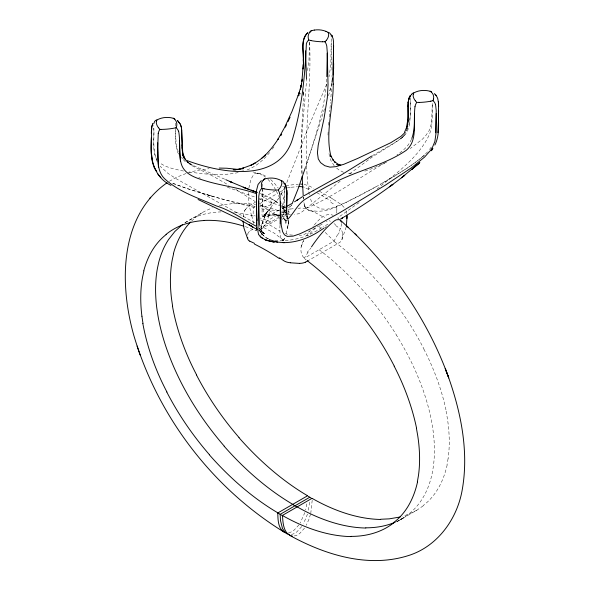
<?xml version="1.0" encoding="UTF-8"?>
<svg xmlns="http://www.w3.org/2000/svg" width="590" height="590" viewBox="0 0 590 590"><rect width="100%" height="100%" fill="white"/><g stroke="black" fill="none" stroke-linecap="round" stroke-linejoin="round"><path stroke-width="0.44" stroke-dasharray="2.95 2.21" d="M157.213 161.69C152.331 150.369 154.256 137.588 153.791 125.559M262.72 186.617L262.742 183.903M284.387 186.182L283.466 216.803L283.871 218.58L285.523 221.206L284.616 219.561M410.647 97.719L410.375 114.836L409.563 124.402L407.506 131.105L404.688 135.287L397.24 141.253L372.91 156.549L348.063 174.965M410.581 101.244L410.161 117.071L408.7 126.002M262.72 188.63L261.99 214.989L262.668 216.626L265.854 214.944L264.49 215.601C269.18 213.565 274.667 213.905 279.372 215.697L276.083 214.701L277.942 215.188M331.226 38.77L330.85 64.907L329.014 76.825M332.067 76.98L332.082 75.151M336.838 209.126L336.846 208.506A8.585 5.421 3.6 0 0 334.869 205.032M336.838 209.28L336.794 211.618M312.199 500.268L310.827 512.821M336.787 211.928L336.757 213.182M280.117 225.026C279.52 227.511 279.572 247.055 285.287 237.519L283.473 240.211L281.039 241.399M342.303 233.5L342.318 232.777A9.588 6.217 4.9 0 0 340.113 228.728M342.288 233.854L342.222 236.03M342.2 236.752L342.126 238.581A10.052 6.704 9.2 0 1 339.552 242.564L309.131 260.087M341.699 223.499L340.791 227.629L338.505 232.954M327.996 135.058L328.151 131.6M243.169 216.803L243.7 213.005L244.939 210.165M247.83 234.51L247.866 233.913M303.762 91.642L303.584 95.492L303.754 92.254M331.875 83.728L330.643 100.883M247.8 235.144L247.815 234.754M286.15 220.195L286.039 224.392L285.199 220.616M243.176 216.567L243.22 215.623M248.383 192.532L248.884 203.41L251.495 215.955M303.71 93.006L301.593 132.521L302.006 174.389M326.676 79.104C325.164 107.409 315.975 134.513 307.456 161.313M328.571 125.235L328.947 120.279M329.235 116.886L329.825 110.094M329.98 108.39L330.503 102.505M309.639 502.208L308.238 511.346M448.068 458.74L447.014 464.721M248.869 188.018L250.883 179.367L253.671 174.566A7.043 5.362 -86.2 0 1 255.824 173.32L259.88 173.74L265.448 177.155M306.815 503.919L305.642 509.826M286.202 233.692L288.377 223.713L288.318 219.628L288.304 224.06L287.337 228.337L288.377 223.713L288.326 219.687M303.68 240.491C300.015 245.927 299.514 254.43 305.023 258.855M307.523 70.579L308.99 59.907L309.536 41.079C312.147 92.328 301.497 143.628 309.249 194.707M268.804 215.217L272.056 199.022L279.483 204.066M331.823 82.91L329.301 92.91M268.76 215.409C267.594 220.948 264.696 227.843 258.811 230.166M346.175 227.098L341.772 240.005M301.21 246.517L303.577 240.654M310.495 514.237L308.88 519.517L306.298 525.225M328.512 95.742L330.592 88.389M307.501 514.111L303.54 523.654M324.493 108.826L316.926 132.824M316.985 132.632L305.568 167.044M304.868 512.57L300.177 523.042M283.473 240.211L273.893 232.939L260.065 225.653M305.531 167.612L307.486 161.785M326.786 84.082L310.178 122.971L286.283 183.903M299.432 95.617L300.413 93.146M411.496 139.159C408.723 146.01 402.815 150.9 396.915 155.03M284.793 187.192L280.862 195.01M337.738 234.466L333.925 241.155L304.263 258.28L308.629 251.266M291.637 205.047L288.473 208.838M245.211 209.723L247.948 206.692L255.477 202.141M244.614 210.696L245.536 209.207M431.261 147.109L428.148 151.298M309.721 249.57L310.746 247.999M306.579 235.683L309.875 230.69M291.099 205.497L291.563 204.796M273.967 146.822L271.577 150.074M404.821 134.527L405.094 134.151M304.521 528.131L299.912 533.272A14.875 8.762 -61 0 1 295.752 535.668L293.031 536.155M301.726 526.546L297.08 531.656A14.875 8.592 -60 0 1 292.92 534.053L290.877 534.518M298.931 524.908L294.248 529.997A14.875 8.415 -59 0 1 290.088 532.394L288.053 532.866M404.651 134.734L402.174 137.595L404.098 135.545M278.989 198.1C274.556 203.897 267.005 207.651 259.637 206.766M312.966 226.545L313.401 226.007M261.149 195.718L270.758 201.36L272.396 203.336L272.573 204.442L271.002 207.879L262.697 216.958L268.686 210.04L265.736 214.716L264.32 217.74L266.274 213.632L262.203 223.241L263.184 220.446L261.333 227.098L261.768 224.768L261.591 230.27L261.311 229.37L261.916 231.081L259.017 227.784M263.951 215.652L264.895 214.539M261.053 235.027L262.085 233.153L261.717 230.624L263.273 233.006L261.746 230.919M264.822 214.605L267.831 211.168L266.783 212.326M269.593 152.618C263.317 160.244 255.559 167.051 246.074 170.289M314.293 224.952C318.998 219.664 325.112 212.105 333.151 215.276M427.588 151.881C414.025 165.598 396.502 174.441 380.181 184.375M315.643 227.858L307.493 236.03M402.498 137.249L402.859 136.924L400.875 138.657M422.573 156.918L426.024 153.798M288.407 213.241L289.107 212.378L288.289 209.878M263.177 216.501L263.693 216.073M195.725 217.26L203.019 212.216M421.902 157.464C401.731 173.143 379.082 185.282 356.581 197.267C343.173 203.049 329.567 212.968 314.264 210.955L315.274 211.028C309.359 212.105 303.437 208.344 303.843 201.957M340.179 181.182L302.08 211.832L298.437 213.823L294.476 214.325M377.025 189.051C396.185 173.091 418.45 157.987 429.299 134.727C433.193 124.66 431.924 113.686 432.278 103.139L431.651 122.654L429.321 130.383L425.523 135.951L422.683 138.93L410.234 148.54M423.207 505.844L416.931 510.136L396.753 521.759M401.244 138.348L394.976 142.544L372.438 155.635M359.111 202.591L338.771 217.068M263.361 216.309L263.723 216.073M185.142 222.703L193.299 218.108M169.367 181.27L176.528 177.288L186.728 173.231M268.317 215.793L269.733 215.276L267.019 216.427L279.35 209.929M385.012 162.81C359.539 177.627 335.327 195.15 308.481 207.385C305.76 208.27 304.16 205.246 304.071 202.967M250.484 230.528L253.811 228.603M283.399 240.241L282.322 240.897M289.992 206.603L288.953 207.142M324.507 227.873L326.336 226.767L324.832 227.6M327.996 224.141L322.944 227.047M396.539 521.862C406.849 516.729 415.943 509.03 422.027 499.199A147.876 85.373 60 0 0 432.204 473.298L433.237 467.302A141.224 81.538 60 0 0 432.566 427.167L431.261 419.711A149.226 86.155 60 0 0 421.467 385.654C414.962 368.16 406.495 351.426 396.701 335.548M396.576 521.826L404.261 517.356L397.594 521.118M184.84 222.71L204.686 211.272L212.319 207.791M259.231 199.973L274.984 190.872M259.46 203.845L277.499 193.439M280.272 191.831L285.479 188.83M261.259 224.303L278.51 214.34M281.651 212.525L284.601 210.837M255.315 230.159L256.075 230.461L257.004 229.93M258.855 228.861L279.247 217.083M282.027 215.483L284.808 213.875M260.787 229.2L279.512 218.381M280.287 217.939L285.7 214.819M286.467 214.369L288.79 213.034M315.274 228.065L304.521 234.274A8.43 5.45 6.8 0 1 304.152 234.451A8.843 5.598 6.1 0 1 299.255 235.373M317.354 226.862L318.047 226.464M318.74 226.066L319.441 225.66M320.134 225.262L322.214 224.06M326.373 221.663L327.067 221.257M375.978 186.772L346.293 202.304L332.222 207.975L326.889 209.28L320.857 208.956L314.382 205.438L311.985 202.82L309.92 197.296M416.931 510.136L410.072 513.632L402.675 516.294M267.764 216.021L268.988 215.343L268.664 215.52M287.699 220.653L285.656 220.837L281.519 218.499M321.653 227.725C307.648 237.099 290.848 242.402 273.849 240.071M386.627 162.08L373.581 168.039L364.598 171.233M285.604 207.024L281.467 208.941M282.551 186.676L284.24 186.027M187.517 172.966L196.522 170.517L209.096 168.644M268.398 215.748L279.358 214.325M219.259 205.608L233.633 203.417M285.685 210.011L281.283 210.446M285.789 185.562L298.378 184.198M238.19 172.553C221.899 176.167 205.062 174.257 188.734 171.911M290.302 209.052L294.152 208.646M287.92 207.333L288.503 207.267M298.009 208.292L299.661 208.152M291.224 187.214L297.331 186.779M280.154 214.318L285.781 214.318M351.426 173.497L347.185 173.239M290.413 214.362L286.57 214.325M286.025 219.517L284.284 219.089L281.607 216.825M279.808 210.482L269.35 209.974L259.394 208.469M292.669 235.085L290.959 234.99A8.577 5.155 5.4 0 1 285.789 233.574A7.788 4.691 5.4 0 1 285.361 233.397M256.075 230.461L256.502 230.498M233.662 212.319L234.437 212.4M235.204 212.489L243.84 213.809A228.876 132.145 60 0 1 255.175 216.501M240.809 169.743L244.916 170.34M254.792 206.345C226.759 201.219 199.177 193.129 172.435 183.276M279.771 215.18L271.503 215.04L265.058 217.275C261.414 208.801 263.428 198.498 262.72 189.346M304.101 184.441L308.26 185.577L313.762 188.247M183.505 171.034C175.26 169.293 166.491 167.796 159.551 162.7M285.066 207.024L282.057 206.242M254.32 207.488L236.619 203.144L206.05 194.39M252.911 171.933L261.001 173.873L266.724 176.683M281.283 206.021L259.209 198.616M209.214 195.327L212.223 196.205L186.956 188.564L171.27 182.671M281.821 215.675L286.231 217.776M227.342 187.214L255.057 197.134M198.793 177.553L200.46 178.151M260.286 193.52L267.823 196.824L274.313 200.445M343.594 172.317L339.161 170.082L336.064 167.671M284.977 213.034L285.457 213.226M270.906 221.899L270.146 221.597A228.876 132.145 60 0 0 260.124 217.998M279.011 215.556L279.697 215.837M268.782 238.847C264.121 237.283 260.728 233.286 258.759 228.92M224.687 179.183L191.484 164.772M310.48 211.014L306.188 208.985A8.695 4.691 -6.8 0 0 305.561 208.742A9.588 5.177 -6.9 0 0 299.661 208.071M308.629 189.464L304.824 187.568A7.788 4.277 -5.1 0 0 304.263 187.34M192.104 165.753L213.13 176.27L228.994 185.326M259.054 230.52L264.726 233.824L262.646 232.342M261.407 231.767L258.921 230.432L260.47 231.265M254.858 222.828L176.624 178.999L168.025 173.401L160.17 166.247M319.411 191.212L331.056 197.952M263.147 232.726L260.765 231.391L262.299 232.254M274.977 200.836L279.549 204.332M273.937 200.217L276.562 201.854M267.882 238.825C262.956 236.509 259.895 231.494 259.497 226.132M333.542 199.494L341.352 204.582L344.523 207.805M330.717 197.746L333.888 199.708M235.69 189.368L255.293 201.64M260.308 204.841L279.454 217.186M330.806 202.267L334.604 204.76A7.736 4.919 2.4 0 1 334.921 205.003M335.54 225.483L339.825 228.404A8.673 5.679 3.3 0 1 340.187 228.691M283.473 206.743L281.725 205.571M283.598 206.825L285.435 208.13M181.595 157.523L183.048 158.57M319.094 249.718L319.854 250.293A228.876 132.145 60 0 1 346.16 272.882L357.865 284.771M334.685 241.73L325.171 232.342M263.332 232.836L263.944 233.323L262.609 232.091M270.663 179.566L273.731 182.362L278.229 188.092M185.326 161.69L181.646 158.017M320.945 228.293L318.607 226.14M267.875 179.22L271.651 183.468L275.176 188.911M386.03 291.401C400.662 309.182 413.479 328.49 423.937 349.015M334.198 165.746L330.983 160.723L328.637 152.552M283.871 218.58L284.284 219.089M288.399 210.866L289.026 211.943M262.226 234.378L260.234 231.745M281.496 206.581L285.177 212.555L284.255 210.859M157.088 160.067C151.468 150.575 154.75 138.761 153.761 128.273M283.23 209.118L282.013 207.297M284.336 211.006L285.228 212.621M276.209 190.769L279.601 197.79M178.549 154.101C174.529 146.335 175.945 137.168 175.466 128.723M281.069 192.849L284.992 201.352M281.74 202.827L285.471 212.592M345.998 210.63L346.839 214.082M253.707 223.477L252.262 218.72M178.202 151.623C175.09 142.242 175.591 132.219 175.414 122.477M285.833 214.76L286.18 216.235M446.092 411.149L447.397 418.605A141.224 81.538 60 0 1 448.083 458.755M285.531 213.042L284.601 202.296L284.417 188.896M303.326 196.986L303.526 198.742M303.29 197.097L303.518 199.302M331.101 36.344L331.167 37.096M302.065 173.762C299.351 142.419 304.411 111.377 306.512 80.299M332.008 70.151L331.241 42.642M339.095 232.718A138.208 46.507 -32.6 0 1 338.343 234.223M307.294 252.373A138.163 21.764 -47.5 0 1 308.371 250.676M357.835 284.837A199.413 115.131 60 0 1 396.775 335.496M305.001 258.995A221.176 127.698 60 0 1 306.122 259.836M334.663 241.87A221.176 127.698 60 0 1 386.067 291.349M423.834 349.059A155.48 89.769 60 0 1 446.239 411.193M447.176 464.861A153.843 88.825 60 0 1 423.067 505.623M252.505 218.617A138.163 118.347 -84.4 0 1 251.746 215.859M193.225 217.983A199.413 115.131 60 0 1 220.97 211.906M245.307 226.641A221.176 127.698 60 0 1 255.337 230.321M233.596 203.321A221.176 127.698 60 0 1 255.507 204.693M260.271 205.578A221.176 127.698 60 0 1 278.296 210.652M281.637 211.876A221.176 127.698 60 0 1 285 213.197M191.529 221.147A155.48 89.769 60 0 1 195.821 217.415M308.577 188.299A274.711 159.964 60.4 0 1 309.964 189.006M312.752 190.452A274.711 159.964 60.4 0 1 314.146 191.197M316.933 192.716A274.711 159.964 60.4 0 1 330.872 201.028M303.916 187.163A8.577 4.72 -5.2 0 1 304.315 187.303M287.411 187.922A8.843 4.543 -5.5 0 1 291.217 187.126M255.241 206.389A8.835 4.418 -5.9 0 0 253.243 209.133L253.147 213.16A8.585 4.455 -3.3 0 0 255.005 215.947M255.227 216.006A7.736 3.983 -2.2 0 1 255.072 215.918M260.625 219.915A274.711 157.338 59.6 0 1 279.933 231.169M310.436 210.269A233.242 135.56 60.3 0 1 324.589 217.813M329.316 220.653A233.242 135.56 60.3 0 1 330.363 221.302M334.029 223.64A233.242 135.56 60.3 0 1 335.599 224.665M284.498 210.785A10.096 4.949 -7.3 0 1 285.354 210.35M288.082 209.384A10.096 4.949 -7.3 0 1 290.28 208.934M247.881 233.795A10.052 4.735 -7.8 0 1 250.61 230.572M258.309 173.261L256.975 173.158L258.265 173.268M263.509 194.825L261.798 194.103L264.475 195.238L263.509 194.825M305.436 207.791L304.787 206.316L305.436 207.791"/><path stroke-width="0.89" d="M280.464 201.426L280.147 224.215M185.127 159.838C219.996 173.327 281.297 184.928 293.481 135.626C302.286 105.758 305.06 74.443 306.365 43.586A6.888 4.676 -50.3 0 1 308.725 39.973L308.29 38.254A18.976 11.203 25.9 0 1 310.465 31.572L311.741 30.621L314.308 30.046M324.729 41.757L325.038 41.75A6.903 3.208 68.2 0 1 326.779 46.072L327.28 52.2L326.823 76.634M331.86 35.621L333.121 38.741L333.549 41.979L333.203 84.532M333.623 45.541L333.003 74.923M414.534 113.774C413.804 126.098 416.894 141.349 406.222 150.339C385.064 164.787 359.221 170.045 336.507 181.558C326.314 186.536 316.476 192.252 306.859 198.269C298.156 202.894 294.381 212.673 287.898 219.141L286.969 218.359M435.575 104.541L436.239 110.537L435.73 132.802M434.402 93.596L436.357 95.742L437.699 98.419L438.547 103.014L438.525 120.316L437.832 132.662M262.498 188.439L261.931 188.254A6.903 4.639 -50.1 0 0 259.408 192.193L258.789 196.396L257.933 231.132L258.582 234.739L260.02 235.594M436.239 113.509L436.025 133.252L434.867 141.497L432.426 147.382L430.449 150.487L424.579 157.088L411.555 167.708L385.528 185.046L340.098 212.525L312.014 228.116L299.934 233.81L293.001 236.155L287.19 236.406L284.424 234.798L282.625 231.715L281.238 225.21L279.925 193.999M307.464 495.836L277.809 512.961C277.912 519.842 278.015 530.454 286.106 532.814M408.25 102.867L407.712 120.847L407.779 119.969L406.311 128.428L406.864 126.371M156.652 171.402C148.658 160.384 152.286 145.789 151.372 133.192C151.401 130.021 151.32 126.658 152.817 123.76M438.621 110.743C438.046 122.071 440.228 134.491 434.86 145.052M303.068 64.657L302.958 69.045C305.273 57.319 298.629 42.067 307.862 32.598M346.367 226.213L346.95 217.57M346.964 217.127L346.927 215.188M410.537 95.329C405.618 103.302 409.563 113.59 407.838 122.329L407.889 121.437L407.004 129.291L407.078 128.849M408.192 106.628L408.546 99.99L410.33 95.617L409.637 96.753M346.927 218.588L346.979 216.117M151.372 133.192L151.873 126.393L153.002 123.531M256.407 222.637L256.495 225.557L256.451 190.666L258.073 184.427L261.289 180.651M247.704 237.468L247.675 238.161A9.588 4.786 -4.3 0 0 249.71 241.177M286.467 214.089L286.725 190.253L285.405 184.449M302.98 68.219L301.91 81.324L302.191 79.171M333.232 83.987C333.35 108.125 324.884 132.905 331.042 156.645L330.606 155.672L333.593 160.628L332.9 159.838L335.422 162.619L334.714 161.837L339.634 165.207M408.243 102.822L408.472 100.418L408.243 102.822L408.28 102.387M332.635 77.755L331.978 82.15M301.955 80.97L301.372 84.768M433.495 99.054L433.053 100.654A6.903 4.639 50.1 0 1 435.538 104.541M301.63 83.5L301.099 86.162L301.483 84.127M301.099 86.162L301.21 85.58L300.384 89.238L301.35 85.034L298.171 95.846L299.543 91.782L291.932 111.613L284.358 127.934L277.993 139.299L278.502 138.48C271.474 149.506 262.454 159.919 250.389 165.51L255.138 163.069L254.43 163.43M417.351 481.846L418.406 475.865A141.224 81.538 60 0 0 417.735 435.73L416.429 428.274M414.991 106.709C413.686 117.248 415.67 128.273 411.798 138.458M153.997 123.303L154.425 121.85A6.903 4.639 50.1 0 1 156.947 119.969M158.26 133.377L157.729 147.249L158.422 167.073M143.908 270.935L142.603 276.88A141.224 81.538 60 0 0 141.917 316.24M173.571 253.811L172.258 259.755A141.224 81.538 60 0 0 171.579 299.115L172.649 306.321M156.49 121.112L156.947 119.984L159.189 118.907A18.976 15.731 6.7 0 1 170.82 117.72L173.261 118.273L174.611 119.261A18.976 11.217 -26.2 0 1 176.698 125.995L176.24 127.661L175.562 127.846M413.302 94.076L413.767 92.955L416.002 91.878A18.976 15.687 6.7 0 1 427.632 90.727L430.073 91.236L431.43 92.232A18.976 11.247 -26 0 1 433.547 98.958M406.613 130.751L406.724 130.316M409.121 97.933L408.656 99.562M309.92 32.273L310.075 31.816M409.268 97.542L408.708 99.275M305.296 167.862L298.112 188.793L292.094 203.852M406.422 128.008L404.6 132.005M411.127 95.078L411.363 94.584M288.023 121.577L290.066 117.233M285.309 127.182L286.497 124.741M280.906 135.619L281.718 134.122M311.454 246.93C317.885 237.423 325.179 228.249 334.176 221.044A7.043 2.072 -42.6 0 1 336.33 219.805L339.575 219.583L341.588 222.201M432.927 148.392L431.297 150.76L432.507 149.049M326.307 40.327L325.075 41.75M167.081 182.745C119.055 216.36 119.386 284.358 133.775 335.26C157.655 416.193 212.348 488.026 284.277 532.224M149.904 198.181L150.642 197.244M405.256 132.271L400.92 136.415L390.698 142.751L357.695 158.43L343.852 164.293L335.931 166.653L330.009 167.147L324.766 165.702L320.547 162.634L318.268 158.909L317.427 152.803L318.202 145.214L324.021 118.538L327.332 97.719L328.04 84.761L327.28 53.152M307.412 32.974C300.037 39.722 304.425 51.677 303.304 60.217M264.718 155.627L265.345 155.067L261.931 158.135M418.93 163.496L411.54 169.64L419.837 162.486L401.502 177.782L404.77 175.237C384.466 191.204 362.946 205.585 340.828 218.905L342.628 217.821L342.259 218.049M166.063 234.385C176.698 225.675 190.356 221.28 203.97 220.542M182.391 224.65L174.876 231.464L168.519 239.606A149.226 86.155 60 0 0 158.725 262.358L157.434 268.317A141.224 81.538 60 0 0 156.748 307.678L157.818 314.883A147.876 85.373 60 0 0 167.995 352.518C180.636 386.893 200.342 418.443 224.23 446.106M393.545 522.969C381.56 532.453 366.043 536.502 350.939 536.384M298.075 199.523L296.674 200.497L302.552 196.654M319.758 230.889L323.895 228.242M294.558 201.802L297.183 200.135M319.175 231.273C308.496 238.308 295.826 242.785 282.949 242.638M371.7 156.077L340.209 175.636L304.233 195.651M291.504 203.734L286.637 206.478M307.958 260.765L308.349 260.537M311.011 497.894L309.831 497.215L280.169 514.34L279.136 513.743M282.241 515.52L311.896 498.395M307.169 261.215L305.399 262.226M251.075 165.163L242.579 168.268L243.456 168.047L234.768 169.972M395.241 522.194C385.971 526.184 375.823 527.851 365.771 527.821M277.654 190.032L278.281 190.002L279.549 188.52A18.976 9.204 -24 0 0 281.71 181.794L281.231 180.606L279.114 179.574A18.976 15.731 -6.7 0 0 267.491 178.32L264.925 178.888L263.627 179.832A18.976 11.225 26.2 0 0 261.473 186.529L261.931 188.254M432.986 100.669L430.811 101.141M400.094 516.995L389.245 518.853L380.594 519.259M175.215 127.919L173.998 128.17A18.976 4.691 -3.8 0 1 162.361 129.387L161.011 129.409M237.084 169.618L240.233 169.212L233.139 169.891M277.706 241.989L270.854 241.487M419.18 102.358L418.199 102.372M324.603 41.757L322.509 41.728M160.812 129.409L159.875 129.358A6.888 3.252 -68.5 0 0 158.186 133.392M417.528 102.38L416.717 102.35A6.903 3.208 -68.2 0 0 414.969 106.716M276.858 190.024L275.692 190.002M284.439 242.66L277.116 242.084L269.247 239.577M219.215 168.069L226.84 168.239L239.931 169.618M299.691 263.42L290.339 262.793M340.814 164.876L337.31 164.721L338.955 164.802M300.708 184.132L302.397 184.228M274.357 241.981L272.75 241.789L274.084 241.959M289.557 534.533L287.05 533.847L285.339 532.674L282.499 528.552L280.501 520.55L280.169 514.34L280.759 514.679M292.36 536.133C283.524 534.363 282.853 522.939 282.536 515.69M259.784 236.243L265.05 239.695L272.469 241.782M336.433 164.322L339.361 164.934L338.21 164.566M310.886 40.496L308.769 40.032M264.069 188.771L263.199 188.594M267.115 240.506L270.567 241.45M256.09 191.964L250.993 190.231L257.166 192.377M256.975 192.318L243.161 187.222L249.666 189.774M256.613 193.704C240.838 188.07 224.06 186.152 207.982 181.587C197.938 178.534 184.788 175.414 181.3 164.013C178.151 153.341 180.761 141.976 178.637 131.238M265.625 239.916L266.533 240.248L265.05 239.695M246.841 188.616L229.311 181.3L232.394 182.605L229.967 181.514M325.931 31.307L328.047 32.332L328.527 33.519A18.976 9.248 -23.8 0 1 326.447 40.245M225.786 179.685L229.156 181.152M198.085 199.508L238.19 218.684L256.938 229.399M256.65 226.413C243.169 219.716 231.073 210.365 216.419 205.954C198.565 198.159 179.043 192.082 164.477 178.63C157.486 171.624 157.928 161.254 157.781 152.109M254.452 243.36L250.167 241.325A8.673 4.277 -2.9 0 1 249.806 241.133M289.823 535.425C325.215 554.932 368.278 568.259 408.243 555.625C437.183 546.672 456.918 519.51 462.125 490.408C469.035 452.213 461.151 412.838 448.319 376.737C428.768 322.612 395.669 273.849 354.767 233.574M189.744 163.791L191.986 165.045M296.77 506.795L296.18 506.456M281.939 515.35L281.349 515.018M295.885 506.286L295.295 505.947M309.389 496.957L308.209 496.271M294.558 505.519L293.968 505.18M293.673 505.003L293.082 504.656M278.841 513.566L277.809 512.961M190.238 164.072L187.399 162.021M279.52 257.83L283.812 260.743A8.695 5.288 7.3 0 0 284.446 261.119A9.588 5.826 7.3 0 0 290.332 262.727M170.96 185.408C152.449 176.218 149.646 155.996 151.379 137.367M260.743 237.121L262.388 238.301M337.989 218.005L338.446 218.33M177.664 120.692L180.592 124.682M177.369 120.434L180.179 123.871L181.403 127.403M340.268 220.026L356.257 235.012M186.676 161.284L188.18 162.722L187.804 162.361M346.868 226.022L348.483 227.57M185.385 159.337L183.571 157.25M416.673 102.299L415.39 100.787M159.831 129.306L158.57 127.816M159.595 176.137L160.908 177.553M239.061 437.544C222.489 418.428 208.071 397.417 196.455 374.93M209.406 454.669C192.834 435.553 178.409 414.541 166.793 392.055M435.169 94.319L436.357 95.742M356.367 308.526C371.007 326.307 383.817 345.615 394.275 366.139M157.788 173.917L159.241 175.746M155.583 169.905L156.778 171.579M183.859 157.663L184.109 158.098M332 35.879L332.443 36.654L331.433 34.891M285.177 184.154C289.026 194.589 285.553 206.338 287.212 217.231L287.146 216.242L287.448 218.765M284.616 183.166L285.626 184.921L285.044 183.896M185.223 159.418L183.166 154.204L183.328 155.089L182.657 151.401L181.75 130.309M183.977 156.903L184.537 158.186M154.16 167.42L154.75 168.821M247.35 237.962L243.928 228.042L243.021 221.044M183.048 155.9L183.682 157.478M448.319 376.737L445.251 368.595L448.784 377.983M180.592 124.697L181.491 127.838M140.11 354.951L137.109 346.065M330.872 35.017L330.577 34.198A6.903 4.639 -50.1 0 0 328.047 32.347M182.738 154.705L182.959 155.635L182.163 149.432L181.499 127.986M284.188 183.925L283.635 182.236A6.888 4.602 -49.5 0 0 281.216 180.643M142.987 323.445L141.932 316.24M180.437 161.151L179.419 140.538M181.44 127.551L181.742 130.265M438.355 101.48L438.628 106.576M256.856 229.694L256.598 227.216L256.702 228.271M259.379 225.358L258.759 201.161M151.719 155.052L152.006 158.688M256.665 218.462L256.82 220.734L256.377 194.228M182.222 147.692L182.288 148.584L182.022 144.867M303.231 196.109L302.154 176.329M306.476 79.399L305.583 50.873M303.297 59.774L303.452 65.394M303.437 64.959L303.533 67.577M286.74 190.157L286.806 194.405M157.759 152.05L157.722 142.824M333.623 64.384L333.616 63.528L333.638 68.728M365.837 528.028A226.582 130.818 60 0 1 297.36 506.987M351.006 536.59A226.582 130.818 60 0 1 282.529 515.549M380.668 519.466A226.582 130.818 60 0 1 312.191 498.425M307.243 260.692A221.176 127.698 60 0 1 356.404 308.474M394.179 366.183A155.48 89.769 60 0 1 416.584 428.318M417.514 481.986A153.843 88.825 60 0 1 393.405 522.747M292.64 504.258A226.582 130.818 60 0 1 224.163 446.232M277.809 512.821A226.582 130.818 60 0 1 209.332 454.794M307.471 495.696A226.582 130.818 60 0 1 238.994 437.669M203.934 220.446A221.176 127.698 60 0 1 243.648 226.11M143.761 270.803A155.48 89.769 60 0 1 166.166 234.54M166.933 391.996A153.843 88.825 60 0 1 142.824 323.394M173.416 253.678A155.48 89.769 60 0 1 190.629 222.039M196.595 374.871A153.843 88.825 60 0 1 172.487 306.269M299.042 186.617A8.577 4.72 -5.2 0 1 303.076 186.927M254.504 244.127A233.242 133.849 59.7 0 1 279.461 258.641M305.325 262.174A10.096 6.586 8.3 0 1 299.676 263.324M278.207 190.113A6.888 3.149 68 0 1 279.83 193.985M430.066 91.28A6.888 3.186 -67.7 0 1 431.674 92.21M275.722 190.061A18.976 4.757 3.7 0 1 263.944 188.822M263.199 180.341A6.903 3.208 68.2 0 1 264.917 178.873M430.914 101.178A18.976 4.764 -3.9 0 1 419.136 102.431M411.392 94.607A6.888 4.646 50.8 0 1 413.752 92.918M415.323 100.787A18.976 9.211 23.8 0 1 413.295 94.076M314.315 30.083A18.976 15.694 -6.4 0 1 325.916 31.336M310.207 31.683A6.888 3.216 68.8 0 1 311.734 30.584M322.546 41.794A18.976 4.757 3.7 0 1 310.76 40.548M158.511 127.816A18.976 9.211 23.8 0 1 156.475 121.105M173.254 118.28A6.903 3.208 -68.2 0 1 174.928 119.46M176.189 127.75A6.888 4.58 50 0 1 178.564 131.238M392.844 184.353L389.577 186.765L392.844 184.353M252.778 226.995L249.083 224.65L252.778 226.995"/></g></svg>
